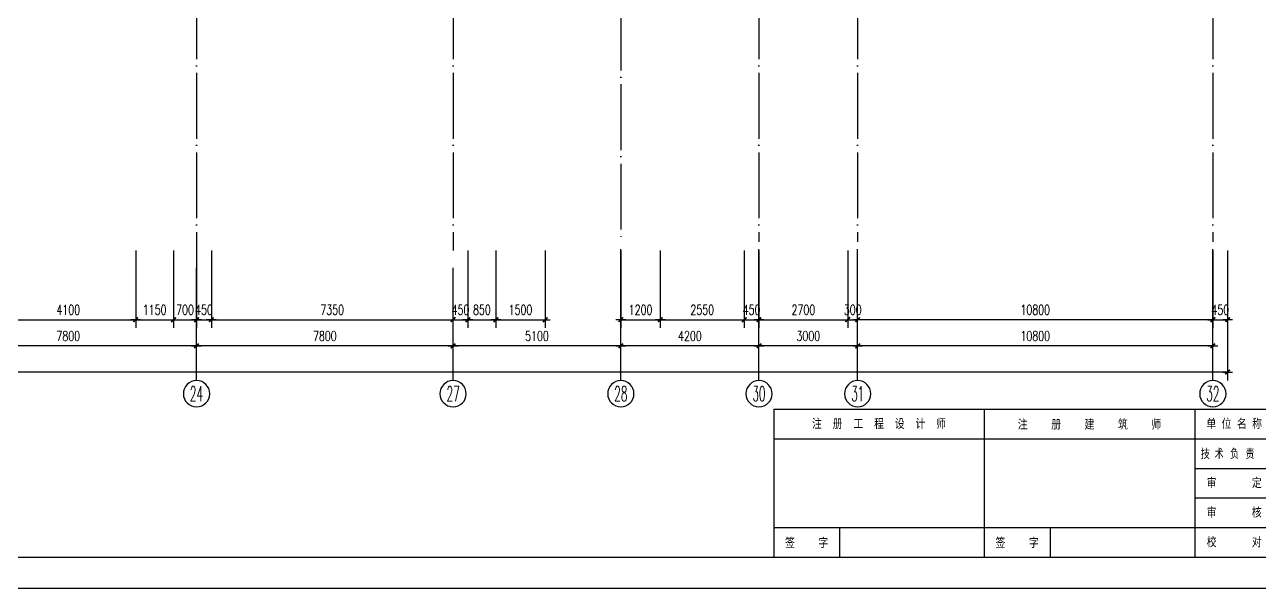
# Model space of a CAD drawing. Extents: x 165127 to 1058185, y 60808 to 144908.
# Drawn here: x 1000111 to 1037648, y 60808 to 77957 of the extents above; entities that cross this region are included whole.
import ezdxf
from ezdxf.enums import TextEntityAlignment as Align

# ---------------------------------------------------------------- set-up
doc = ezdxf.new("R2010")
doc.units = 0
doc.header["$LTSCALE"] = 1000
doc.linetypes.add('DOTE', pattern=[2.42, 2, -0.2, 0.02, -0.2])
doc.layers.get('0').update_dxf_attribs({"linetype": 'CONTINUOUS'})
doc.layers.get('DEFPOINTS').update_dxf_attribs({"linetype": 'CONTINUOUS'})
for name, color, linetype in [('AXIS', 3, 'CONTINUOUS'), ('AXIS_TEXT', 7, 'CONTINUOUS'), ('DOTE', 1, 'DOTE'), ('PUB_DIM', 3, 'CONTINUOUS'), ('WINDOW', 2, 'CONTINUOUS')]:
    doc.layers.add(name, color=color, linetype=linetype)
doc.styles.add('COMPLEX', font='COMPLEX')
doc.styles.add('DIM_FONT', font='SIMPLEX.shx', dxfattribs={"width": 0.7})
doc.styles.add('HZ', font='romans.shx', dxfattribs={"bigfont": 'z.shx'})
doc.dimstyles.new('AXIS', dxfattribs={"dimtxt": 300, "dimasz": 1, "dimexe": 250, "dimexo": 300, "dimgap": 150, "dimtad": 1, "dimdec": 0, "dimdsep": 46, "dimtxsty": 'DIM_FONT', "dimblk": '_DIMX', "dimcen": 2.5, "dimse1": 1, "dimse2": 1, "dimclrt": 7, "dimadec": 0, "dimazin": 0, "dimtfac": 1, "dimtdec": 0, "dimtix": 1, "dimtmove": 2, "dimatfit": 3, "dimldrblk": '_DIMX', "dimfxl": 1, "dimarcsym": 0})
doc.dimstyles.new('DIMA', dxfattribs={"dimtxt": 300, "dimasz": 1, "dimexe": 250, "dimexo": 300, "dimgap": 150, "dimtad": 1, "dimdec": 0, "dimdsep": 46, "dimtxsty": 'DIM_FONT', "dimblk": '_DIMX', "dimcen": 2.5, "dimse1": 1, "dimclrt": 7, "dimadec": 0, "dimazin": 0, "dimtfac": 1, "dimtdec": 0, "dimtix": 1, "dimtmove": 2, "dimatfit": 3, "dimldrblk": '_DIMX', "dimfxl": 1, "dimarcsym": 0})
doc.dimstyles.new('DIMB', dxfattribs={"dimtxt": 300, "dimasz": 1, "dimexe": 250, "dimexo": 300, "dimgap": 150, "dimtad": 1, "dimdec": 0, "dimdsep": 46, "dimtxsty": 'DIM_FONT', "dimblk": '_DIMX', "dimcen": 2.5, "dimse2": 1, "dimclrt": 7, "dimadec": 0, "dimazin": 0, "dimtfac": 1, "dimtdec": 0, "dimtix": 1, "dimtmove": 2, "dimatfit": 3, "dimldrblk": '_DIMX', "dimfxl": 1, "dimarcsym": 0})
doc.dimstyles.new('DIMN', dxfattribs={"dimtxt": 300, "dimasz": 1, "dimexe": 250, "dimexo": 300, "dimgap": 150, "dimtad": 1, "dimdec": 0, "dimdsep": 46, "dimtxsty": 'DIM_FONT', "dimblk": '_DIMX', "dimcen": 2.5, "dimclrt": 7, "dimadec": 0, "dimazin": 0, "dimtfac": 1, "dimtdec": 0, "dimtix": 1, "dimtmove": 2, "dimatfit": 3, "dimldrblk": '_DIMX', "dimfxl": 1, "dimarcsym": 0})

# ---------------------------------------------------------------- blocks, each defined once
blk = doc.blocks.new('A$C34131D43')
at = {"color": 247}
for p, q in [((125600, 5450), (159900, 5450)), ((125600, 5450), (125600, 950)), ((138400, 5450), (138400, 950)), ((125600, 4550), (159900, 4550))]:
    blk.add_line(p, q, dxfattribs=at)
at = {"color": 243}
for p, q in [((132000, 5450), (132000, 950)), ((138400, 3650), (159900, 3650)), ((138400, 2750), (147500, 2750)), ((125600, 1850), (159900, 1850)), ((127600, 1850), (127600, 950)), ((134000, 1850), (134000, 950)), ((0, 0), (160900, 0)), ((34800, 0), (160900, 0)), ((65600, 0), (160900, 0)), ((101500, 0), (160900, 0))]:
    blk.add_line(p, q, dxfattribs=at)
at = {"color": 244}
for p in [(2500, 950), (37300, 950), (89100, 950), (104000, 950)]:
    blk.add_line(p, (159900, 950), dxfattribs=at)
at = {"color": 242, "style": 'HZ', "width": 0.8}
for s, p in [('注  册  工  程  设  计  师', (128800, 5000)), ('单 位 名 称', (139600, 5000)), ('审      定', (139600, 3200)), ('审      核', (139600, 2300)), ('校      对', (139600, 1400))]:
    blk.add_text(s, height=300, dxfattribs=at).set_placement(p, align=Align.MIDDLE_CENTER)
for s, p in [('注    册    建    筑    师', (135200, 5000)), ('签    字', (126600, 1400)), ('签    字', (133000, 1400))]:
    blk.add_text(s, height=300, dxfattribs=at).set_placement(p, align=Align.MIDDLE)
at = {"color": 242, "style": 'HZ', "width": 0.7}
for s, p in [('技', (138586, 3936)), ('术', (139005, 3936)), ('负', (139474, 3936)), ('责', (139943, 3936))]:
    blk.add_text(s, height=300, dxfattribs=at).set_placement(p)
blk = doc.blocks.new('_AXISO')
blk.add_circle((0, 0), 0.5)
at = {"layer": 'AXIS_TEXT', "style": 'COMPLEX', "width": 1.041667}
blk.add_attdef('A', text='', height=0.56, dxfattribs=at).set_placement((-0.25, -0.28), (0.25, -0.28), align=Align.FIT)
blk = doc.blocks.new('_DIMX')
blk.add_line((-150, 0), (150, 0))
at = {"const_width": 50}
blk.add_lwpolyline([(-70, -70), (70, 70)], dxfattribs=at)
blk = doc.blocks.new('*D1251')
at = {"color": 0, "linetype": 'ByBlock'}
blk.add_line((855294, 68185), (844496, 68185), dxfattribs=at)
at = {"layer": 'DEFPOINTS', "color": 0, "linetype": 'ByBlock'}
for p in [(844495, 70385), (855295, 70385), (844495, 68185)]:
    blk.add_point(p, dxfattribs=at)
at = {"color": 0, "linetype": 'ByBlock', "rotation": 180}
blk.add_blockref('_DIMX', (844495, 68185), dxfattribs=at)
at = {"color": 0, "linetype": 'ByBlock'}
blk.add_blockref('_DIMX', (855295, 68185), dxfattribs=at)
at = {"color": 7, "linetype": 'ByBlock', "insert": (849895, 68485), "char_height": 300, "attachment_point": 5, "style": 'DIM_FONT'}
blk.add_mtext('10800', dxfattribs=at)
blk = doc.blocks.new('*D1252')
at = {"color": 0, "linetype": 'ByBlock'}
blk.add_line((844494, 68185), (841496, 68185), dxfattribs=at)
at = {"layer": 'DEFPOINTS', "color": 0, "linetype": 'ByBlock'}
for p in [(841495, 70385), (844495, 70385), (841495, 68185)]:
    blk.add_point(p, dxfattribs=at)
at = {"color": 0, "linetype": 'ByBlock', "rotation": 180}
blk.add_blockref('_DIMX', (841495, 68185), dxfattribs=at)
at = {"color": 0, "linetype": 'ByBlock'}
blk.add_blockref('_DIMX', (844495, 68185), dxfattribs=at)
at = {"color": 7, "linetype": 'ByBlock', "insert": (842995, 68485), "char_height": 300, "attachment_point": 5, "style": 'DIM_FONT'}
blk.add_mtext('3000', dxfattribs=at)
blk = doc.blocks.new('*D1253')
at = {"color": 0, "linetype": 'ByBlock'}
blk.add_line((841494, 68185), (837296, 68185), dxfattribs=at)
at = {"layer": 'DEFPOINTS', "color": 0, "linetype": 'ByBlock'}
for p in [(837295, 70385), (841495, 70385), (837295, 68185)]:
    blk.add_point(p, dxfattribs=at)
at = {"color": 0, "linetype": 'ByBlock', "rotation": 180}
blk.add_blockref('_DIMX', (837295, 68185), dxfattribs=at)
at = {"color": 0, "linetype": 'ByBlock'}
blk.add_blockref('_DIMX', (841495, 68185), dxfattribs=at)
at = {"color": 7, "linetype": 'ByBlock', "insert": (839395, 68485), "char_height": 300, "attachment_point": 5, "style": 'DIM_FONT'}
blk.add_mtext('4200', dxfattribs=at)
blk = doc.blocks.new('*D1254')
at = {"color": 0, "linetype": 'ByBlock'}
blk.add_line((837294, 68185), (832196, 68185), dxfattribs=at)
at = {"layer": 'DEFPOINTS', "color": 0, "linetype": 'ByBlock'}
for p in [(832195, 70385), (837295, 70385), (832195, 68185)]:
    blk.add_point(p, dxfattribs=at)
at = {"color": 0, "linetype": 'ByBlock', "rotation": 180}
blk.add_blockref('_DIMX', (832195, 68185), dxfattribs=at)
at = {"color": 0, "linetype": 'ByBlock'}
blk.add_blockref('_DIMX', (837295, 68185), dxfattribs=at)
at = {"color": 7, "linetype": 'ByBlock', "insert": (834745, 68485), "char_height": 300, "attachment_point": 5, "style": 'DIM_FONT'}
blk.add_mtext('5100', dxfattribs=at)
blk = doc.blocks.new('*D1262')
at = {"color": 0, "linetype": 'ByBlock'}
for p, q in [((729445, 70085), (729445, 67135)), ((855745, 70085), (855745, 67135)), ((855744, 67385), (729446, 67385))]:
    blk.add_line(p, q, dxfattribs=at)
at = {"layer": 'DEFPOINTS', "color": 0, "linetype": 'ByBlock'}
for p in [(729445, 70385), (855745, 70385), (729445, 67385)]:
    blk.add_point(p, dxfattribs=at)
at = {"color": 0, "linetype": 'ByBlock', "rotation": 180}
blk.add_blockref('_DIMX', (729445, 67385), dxfattribs=at)
at = {"color": 0, "linetype": 'ByBlock'}
blk.add_blockref('_DIMX', (855745, 67385), dxfattribs=at)
at = {"color": 7, "linetype": 'ByBlock', "insert": (792595, 67685), "char_height": 300, "attachment_point": 5, "style": 'DIM_FONT'}
blk.add_mtext('126300', dxfattribs=at)
blk = doc.blocks.new('*D1293')
at = {"color": 0, "linetype": 'ByBlock'}
for p, q in [((837295, 71084), (837295, 68732)), ((838496, 71084), (838496, 68732)), ((837296, 68982), (838495, 68982))]:
    blk.add_line(p, q, dxfattribs=at)
at = {"layer": 'DEFPOINTS', "color": 0, "linetype": 'ByBlock'}
for p in [(837295, 71384), (838496, 71384), (838496, 68982)]:
    blk.add_point(p, dxfattribs=at)
at = {"color": 0, "linetype": 'ByBlock', "rotation": 180}
blk.add_blockref('_DIMX', (837295, 68982), dxfattribs=at)
at = {"color": 0, "linetype": 'ByBlock'}
blk.add_blockref('_DIMX', (838496, 68982), dxfattribs=at)
at = {"color": 7, "linetype": 'ByBlock', "insert": (837895, 69282), "char_height": 300, "attachment_point": 5, "style": 'DIM_FONT'}
blk.add_mtext('1200', dxfattribs=at)
blk = doc.blocks.new('*D1294')
at = {"color": 0, "linetype": 'ByBlock'}
for p, q in [((838496, 71084), (838496, 68732)), ((841045, 71084), (841045, 68732)), ((838497, 68982), (841044, 68982))]:
    blk.add_line(p, q, dxfattribs=at)
at = {"layer": 'DEFPOINTS', "color": 0, "linetype": 'ByBlock'}
for p in [(838496, 71384), (841045, 71384), (841045, 68982)]:
    blk.add_point(p, dxfattribs=at)
at = {"color": 0, "linetype": 'ByBlock', "rotation": 180}
blk.add_blockref('_DIMX', (838496, 68982), dxfattribs=at)
at = {"color": 0, "linetype": 'ByBlock'}
blk.add_blockref('_DIMX', (841045, 68982), dxfattribs=at)
at = {"color": 7, "linetype": 'ByBlock', "insert": (839770, 69282), "char_height": 300, "attachment_point": 5, "style": 'DIM_FONT'}
blk.add_mtext('2550', dxfattribs=at)
blk = doc.blocks.new('*D1295')
at = {"color": 0, "linetype": 'ByBlock'}
for p, q in [((841045, 71084), (841045, 68732)), ((841495, 71084), (841495, 68732)), ((841044, 68982), (841043, 68982)), ((841045, 68982), (841495, 68982)), ((841496, 68982), (841497, 68982))]:
    blk.add_line(p, q, dxfattribs=at)
at = {"layer": 'DEFPOINTS', "color": 0, "linetype": 'ByBlock'}
for p in [(841045, 71384), (841495, 71384), (841495, 68982)]:
    blk.add_point(p, dxfattribs=at)
at = {"color": 0, "linetype": 'ByBlock'}
blk.add_blockref('_DIMX', (841045, 68982), dxfattribs=at)
at = {"color": 0, "linetype": 'ByBlock', "rotation": 180}
blk.add_blockref('_DIMX', (841495, 68982), dxfattribs=at)
at = {"color": 7, "linetype": 'ByBlock', "insert": (841270, 69282), "char_height": 300, "attachment_point": 5, "style": 'DIM_FONT'}
blk.add_mtext('450', dxfattribs=at)
blk = doc.blocks.new('*D1296')
at = {"color": 0, "linetype": 'ByBlock'}
for p, q in [((841495, 71084), (841495, 68732)), ((844195, 71084), (844195, 68732)), ((841496, 68982), (844194, 68982))]:
    blk.add_line(p, q, dxfattribs=at)
at = {"layer": 'DEFPOINTS', "color": 0, "linetype": 'ByBlock'}
for p in [(841495, 71384), (844195, 71384), (844195, 68982)]:
    blk.add_point(p, dxfattribs=at)
at = {"color": 0, "linetype": 'ByBlock', "rotation": 180}
blk.add_blockref('_DIMX', (841495, 68982), dxfattribs=at)
at = {"color": 0, "linetype": 'ByBlock'}
blk.add_blockref('_DIMX', (844195, 68982), dxfattribs=at)
at = {"color": 7, "linetype": 'ByBlock', "insert": (842845, 69282), "char_height": 300, "attachment_point": 5, "style": 'DIM_FONT'}
blk.add_mtext('2700', dxfattribs=at)
blk = doc.blocks.new('*D1297')
at = {"color": 0, "linetype": 'ByBlock'}
for p, q in [((844195, 71084), (844195, 68732)), ((844194, 68982), (844193, 68982)), ((844195, 68982), (844495, 68982)), ((844496, 68982), (844497, 68982))]:
    blk.add_line(p, q, dxfattribs=at)
at = {"layer": 'DEFPOINTS', "color": 0, "linetype": 'ByBlock'}
for p in [(844195, 71384), (844495, 71384), (844495, 68982)]:
    blk.add_point(p, dxfattribs=at)
at = {"color": 0, "linetype": 'ByBlock'}
blk.add_blockref('_DIMX', (844195, 68982), dxfattribs=at)
at = {"color": 0, "linetype": 'ByBlock', "rotation": 180}
blk.add_blockref('_DIMX', (844495, 68982), dxfattribs=at)
at = {"color": 7, "linetype": 'ByBlock', "insert": (844345, 69282), "char_height": 300, "attachment_point": 5, "style": 'DIM_FONT'}
blk.add_mtext('300', dxfattribs=at)
blk = doc.blocks.new('*D1370')
at = {"color": 0, "linetype": 'ByBlock'}
for p, q in [((855295, 71084), (855295, 68732)), ((855745, 71084), (855745, 68732)), ((855294, 68982), (855293, 68982)), ((855295, 68982), (855745, 68982)), ((855746, 68982), (855747, 68982))]:
    blk.add_line(p, q, dxfattribs=at)
at = {"layer": 'DEFPOINTS', "color": 0, "linetype": 'ByBlock'}
for p in [(855295, 71384), (855745, 71384), (855745, 68982)]:
    blk.add_point(p, dxfattribs=at)
at = {"color": 0, "linetype": 'ByBlock'}
blk.add_blockref('_DIMX', (855295, 68982), dxfattribs=at)
at = {"color": 0, "linetype": 'ByBlock', "rotation": 180}
blk.add_blockref('_DIMX', (855745, 68982), dxfattribs=at)
at = {"color": 7, "linetype": 'ByBlock', "insert": (855520, 69282), "char_height": 300, "attachment_point": 5, "style": 'DIM_FONT'}
blk.add_mtext('450', dxfattribs=at)
blk = doc.blocks.new('*D1371')
at = {"color": 0, "linetype": 'ByBlock'}
blk.add_line((855294, 68982), (844496, 68982), dxfattribs=at)
at = {"layer": 'DEFPOINTS', "color": 0, "linetype": 'ByBlock'}
for p in [(844495, 71182), (855295, 71182), (844495, 68982)]:
    blk.add_point(p, dxfattribs=at)
at = {"color": 0, "linetype": 'ByBlock', "rotation": 180}
blk.add_blockref('_DIMX', (844495, 68982), dxfattribs=at)
at = {"color": 0, "linetype": 'ByBlock'}
blk.add_blockref('_DIMX', (855295, 68982), dxfattribs=at)
at = {"color": 7, "linetype": 'ByBlock', "insert": (849895, 69282), "char_height": 300, "attachment_point": 5, "style": 'DIM_FONT'}
blk.add_mtext('10800', dxfattribs=at)
blk = doc.blocks.new('*D1190')
at = {"color": 0, "linetype": 'ByBlock'}
blk.add_line((824394, 68185), (816596, 68185), dxfattribs=at)
at = {"layer": 'DEFPOINTS', "color": 0, "linetype": 'ByBlock'}
for p in [(816595, 70385), (824395, 70385), (816595, 68185)]:
    blk.add_point(p, dxfattribs=at)
at = {"color": 0, "linetype": 'ByBlock', "rotation": 180}
blk.add_blockref('_DIMX', (816595, 68185), dxfattribs=at)
at = {"color": 0, "linetype": 'ByBlock'}
blk.add_blockref('_DIMX', (824395, 68185), dxfattribs=at)
at = {"color": 7, "linetype": 'ByBlock', "insert": (820495, 68485), "char_height": 300, "attachment_point": 5, "style": 'DIM_FONT'}
blk.add_mtext('7800', dxfattribs=at)
blk = doc.blocks.new('*D1191')
at = {"color": 0, "linetype": 'ByBlock'}
blk.add_line((832194, 68185), (824396, 68185), dxfattribs=at)
at = {"layer": 'DEFPOINTS', "color": 0, "linetype": 'ByBlock'}
for p in [(824395, 70385), (832195, 70385), (824395, 68185)]:
    blk.add_point(p, dxfattribs=at)
at = {"color": 0, "linetype": 'ByBlock', "rotation": 180}
blk.add_blockref('_DIMX', (824395, 68185), dxfattribs=at)
at = {"color": 0, "linetype": 'ByBlock'}
blk.add_blockref('_DIMX', (832195, 68185), dxfattribs=at)
at = {"color": 7, "linetype": 'ByBlock', "insert": (828295, 68485), "char_height": 300, "attachment_point": 5, "style": 'DIM_FONT'}
blk.add_mtext('7800', dxfattribs=at)
blk = doc.blocks.new('*D1216')
at = {"color": 0, "linetype": 'ByBlock'}
for p, q in [((818446, 71084), (818446, 68732)), ((822546, 71084), (822546, 68732)), ((818447, 68982), (822545, 68982))]:
    blk.add_line(p, q, dxfattribs=at)
at = {"layer": 'DEFPOINTS', "color": 0, "linetype": 'ByBlock'}
for p in [(818446, 71384), (822546, 71384), (822546, 68982)]:
    blk.add_point(p, dxfattribs=at)
at = {"color": 0, "linetype": 'ByBlock', "rotation": 180}
blk.add_blockref('_DIMX', (818446, 68982), dxfattribs=at)
at = {"color": 0, "linetype": 'ByBlock'}
blk.add_blockref('_DIMX', (822546, 68982), dxfattribs=at)
at = {"color": 7, "linetype": 'ByBlock', "insert": (820496, 69282), "char_height": 300, "attachment_point": 5, "style": 'DIM_FONT'}
blk.add_mtext('4100', dxfattribs=at)
blk = doc.blocks.new('*D1217')
at = {"color": 0, "linetype": 'ByBlock'}
for p, q in [((822546, 71084), (822546, 68732)), ((823696, 71084), (823696, 68732)), ((822547, 68982), (823695, 68982))]:
    blk.add_line(p, q, dxfattribs=at)
at = {"layer": 'DEFPOINTS', "color": 0, "linetype": 'ByBlock'}
for p in [(822546, 71384), (823696, 71384), (823696, 68982)]:
    blk.add_point(p, dxfattribs=at)
at = {"color": 0, "linetype": 'ByBlock', "rotation": 180}
blk.add_blockref('_DIMX', (822546, 68982), dxfattribs=at)
at = {"color": 0, "linetype": 'ByBlock'}
blk.add_blockref('_DIMX', (823696, 68982), dxfattribs=at)
at = {"color": 7, "linetype": 'ByBlock', "insert": (823121, 69282), "char_height": 300, "attachment_point": 5, "style": 'DIM_FONT'}
blk.add_mtext('1150', dxfattribs=at)
blk = doc.blocks.new('*D1218')
at = {"color": 0, "linetype": 'ByBlock'}
for p, q in [((823696, 71084), (823696, 68732)), ((824395, 71084), (824395, 68732)), ((823695, 68982), (823694, 68982)), ((823696, 68982), (824395, 68982)), ((824396, 68982), (824397, 68982))]:
    blk.add_line(p, q, dxfattribs=at)
at = {"layer": 'DEFPOINTS', "color": 0, "linetype": 'ByBlock'}
for p in [(823696, 71384), (824395, 71384), (824395, 68982)]:
    blk.add_point(p, dxfattribs=at)
at = {"color": 0, "linetype": 'ByBlock'}
blk.add_blockref('_DIMX', (823696, 68982), dxfattribs=at)
at = {"color": 0, "linetype": 'ByBlock', "rotation": 180}
blk.add_blockref('_DIMX', (824395, 68982), dxfattribs=at)
at = {"color": 7, "linetype": 'ByBlock', "insert": (824045, 69282), "char_height": 300, "attachment_point": 5, "style": 'DIM_FONT'}
blk.add_mtext('700', dxfattribs=at)
blk = doc.blocks.new('*D1219')
at = {"color": 0, "linetype": 'ByBlock'}
for p, q in [((824395, 71084), (824395, 68732)), ((824846, 71084), (824846, 68732)), ((824394, 68982), (824393, 68982)), ((824395, 68982), (824846, 68982)), ((824847, 68982), (824848, 68982))]:
    blk.add_line(p, q, dxfattribs=at)
at = {"layer": 'DEFPOINTS', "color": 0, "linetype": 'ByBlock'}
for p in [(824395, 71384), (824846, 71384), (824846, 68982)]:
    blk.add_point(p, dxfattribs=at)
at = {"color": 0, "linetype": 'ByBlock'}
blk.add_blockref('_DIMX', (824395, 68982), dxfattribs=at)
at = {"color": 0, "linetype": 'ByBlock', "rotation": 180}
blk.add_blockref('_DIMX', (824846, 68982), dxfattribs=at)
at = {"color": 7, "linetype": 'ByBlock', "insert": (824620, 69282), "char_height": 300, "attachment_point": 5, "style": 'DIM_FONT'}
blk.add_mtext('450', dxfattribs=at)
blk = doc.blocks.new('*D1220')
at = {"color": 0, "linetype": 'ByBlock'}
for p, q in [((824846, 71084), (824846, 68732)), ((824847, 68982), (832194, 68982))]:
    blk.add_line(p, q, dxfattribs=at)
at = {"layer": 'DEFPOINTS', "color": 0, "linetype": 'ByBlock'}
for p in [(824846, 71384), (832195, 71384), (832195, 68982)]:
    blk.add_point(p, dxfattribs=at)
at = {"color": 0, "linetype": 'ByBlock', "rotation": 180}
blk.add_blockref('_DIMX', (824846, 68982), dxfattribs=at)
at = {"color": 0, "linetype": 'ByBlock'}
blk.add_blockref('_DIMX', (832195, 68982), dxfattribs=at)
at = {"color": 7, "linetype": 'ByBlock', "insert": (828520, 69282), "char_height": 300, "attachment_point": 5, "style": 'DIM_FONT'}
blk.add_mtext('7350', dxfattribs=at)
blk = doc.blocks.new('*D1221')
at = {"color": 0, "linetype": 'ByBlock'}
for p, q in [((832645, 71084), (832645, 68732)), ((832194, 68982), (832193, 68982)), ((832195, 68982), (832645, 68982)), ((832646, 68982), (832647, 68982))]:
    blk.add_line(p, q, dxfattribs=at)
at = {"layer": 'DEFPOINTS', "color": 0, "linetype": 'ByBlock'}
for p in [(832195, 71384), (832645, 71384), (832645, 68982)]:
    blk.add_point(p, dxfattribs=at)
at = {"color": 0, "linetype": 'ByBlock'}
blk.add_blockref('_DIMX', (832195, 68982), dxfattribs=at)
at = {"color": 0, "linetype": 'ByBlock', "rotation": 180}
blk.add_blockref('_DIMX', (832645, 68982), dxfattribs=at)
at = {"color": 7, "linetype": 'ByBlock', "insert": (832420, 69282), "char_height": 300, "attachment_point": 5, "style": 'DIM_FONT'}
blk.add_mtext('450', dxfattribs=at)
blk = doc.blocks.new('*D1222')
at = {"color": 0, "linetype": 'ByBlock'}
for p, q in [((832645, 71084), (832645, 68732)), ((833495, 71084), (833495, 68732)), ((832646, 68982), (833494, 68982))]:
    blk.add_line(p, q, dxfattribs=at)
at = {"layer": 'DEFPOINTS', "color": 0, "linetype": 'ByBlock'}
for p in [(832645, 71384), (833495, 71384), (833495, 68982)]:
    blk.add_point(p, dxfattribs=at)
at = {"color": 0, "linetype": 'ByBlock', "rotation": 180}
blk.add_blockref('_DIMX', (832645, 68982), dxfattribs=at)
at = {"color": 0, "linetype": 'ByBlock'}
blk.add_blockref('_DIMX', (833495, 68982), dxfattribs=at)
at = {"color": 7, "linetype": 'ByBlock', "insert": (833070, 69282), "char_height": 300, "attachment_point": 5, "style": 'DIM_FONT'}
blk.add_mtext('850', dxfattribs=at)
blk = doc.blocks.new('*D1223')
at = {"color": 0, "linetype": 'ByBlock'}
for p, q in [((833495, 71084), (833495, 68732)), ((834995, 71084), (834995, 68732)), ((833496, 68982), (834994, 68982))]:
    blk.add_line(p, q, dxfattribs=at)
at = {"layer": 'DEFPOINTS', "color": 0, "linetype": 'ByBlock'}
for p in [(833495, 71384), (834995, 71384), (834995, 68982)]:
    blk.add_point(p, dxfattribs=at)
at = {"color": 0, "linetype": 'ByBlock', "rotation": 180}
blk.add_blockref('_DIMX', (833495, 68982), dxfattribs=at)
at = {"color": 0, "linetype": 'ByBlock'}
blk.add_blockref('_DIMX', (834995, 68982), dxfattribs=at)
at = {"color": 7, "linetype": 'ByBlock', "insert": (834245, 69282), "char_height": 300, "attachment_point": 5, "style": 'DIM_FONT'}
blk.add_mtext('1500', dxfattribs=at)

msp = doc.modelspace()

# ---------------------------------------------------------------- linework, layer by layer
at = {"layer": 'AXIS'}
for p, q in [((1018236.1, 67129.8), (1018236.1, 71129.8)), ((1022436.1, 67129.8), (1022436.1, 71129.8)), ((1025436.1, 67129.8), (1025436.1, 71129.8)), ((1036236.1, 67129.8), (1036236.1, 71129.8)), ((1005336.1, 67129.8), (1005336.1, 70558.9)), ((1013136.1, 67129.8), (1013136.1, 70558.9))]:
    msp.add_line(p, q, dxfattribs=at)
at = {"layer": 'DOTE'}
for p, q in [((1005336.1, 139407.6), (1005336.1, 71084.4)), ((1013136.1, 139407.6), (1013136.1, 71084.4)), ((1022436.1, 139407.6), (1022436.1, 71351.8)), ((1025436.1, 139407.6), (1025436.1, 71351.8)), ((1036236.1, 139407.6), (1036236.1, 71351.8)), ((1018236.1, 95503.1), (1018236.1, 71351.8))]:
    msp.add_line(p, q, dxfattribs=at)

# ---------------------------------------------------------------- block references
at = {"layer": 'AXIS'}
ref = msp.add_blockref('_AXISO', (1005336.1, 66729.8), dxfattribs=dict(at, xscale=-800, yscale=800, zscale=800, rotation=180))
ref.add_attrib('A', '24', dxfattribs={"layer": 'AXIS_TEXT', "height": 448, "style": 'COMPLEX', "width": 0.520833}).set_placement((1005136.1, 66505.8), (1005536.1, 66505.8), align=Align.FIT)
ref = msp.add_blockref('_AXISO', (1013136.1, 66729.8), dxfattribs=dict(at, xscale=-800, yscale=800, zscale=800, rotation=180))
ref.add_attrib('A', '27', dxfattribs={"layer": 'AXIS_TEXT', "height": 448, "style": 'COMPLEX', "width": 0.551471}).set_placement((1012936.1, 66505.8), (1013336.1, 66505.8), align=Align.FIT)
ref = msp.add_blockref('_AXISO', (1018236.1, 66729.8), dxfattribs=dict(at, xscale=-800, yscale=800, zscale=800, rotation=180))
ref.add_attrib('A', '28', dxfattribs={"layer": 'AXIS_TEXT', "height": 448, "style": 'COMPLEX', "width": 0.551471}).set_placement((1018036.1, 66505.8), (1018436.1, 66505.8), align=Align.FIT)
ref = msp.add_blockref('_AXISO', (1022436.1, 66729.8), dxfattribs=dict(at, xscale=-800, yscale=800, zscale=800, rotation=180))
ref.add_attrib('A', '30', dxfattribs={"layer": 'AXIS_TEXT', "height": 448, "style": 'COMPLEX', "width": 0.568182}).set_placement((1022236.1, 66505.8), (1022636.1, 66505.8), align=Align.FIT)
ref = msp.add_blockref('_AXISO', (1025436.1, 66729.8), dxfattribs=dict(at, xscale=-800, yscale=800, zscale=800, rotation=180))
ref.add_attrib('A', '31', dxfattribs={"layer": 'AXIS_TEXT', "height": 448, "style": 'COMPLEX', "width": 0.669643}).set_placement((1025236.1, 66505.8), (1025636.1, 66505.8), align=Align.FIT)
ref = msp.add_blockref('_AXISO', (1036236.1, 66729.8), dxfattribs=dict(at, xscale=-800, yscale=800, zscale=800, rotation=180))
ref.add_attrib('A', '32', dxfattribs={"layer": 'AXIS_TEXT', "height": 448, "style": 'COMPLEX', "width": 0.568182}).set_placement((1036036.1, 66505.8), (1036436.1, 66505.8), align=Align.FIT)
at = {"layer": 'WINDOW'}
msp.add_blockref('A$C34131D43', (897284.7, 60808.1), dxfattribs=at)

# ---------------------------------------------------------------- dimensions: what is measured, and where the dimension line sits
at = {"layer": 'AXIS'}
for p1, p2, distance, dimstyle, picture, middle in [((1036236.1, 71181.9), (1025436.1, 71181.9), 2200, 'AXIS', '*D1371', (1030836.1, 69281.9)), ((1036686.1, 70384.9), (910386.1, 70384.9), 3000, 'DIMN', '*D1262', (973536.1, 67684.9)), ((1036236.1, 70384.9), (1025436.1, 70384.9), 2200, 'AXIS', '*D1251', (1030836.1, 68484.9))]:
    dim = msp.add_aligned_dim(p1=p1, p2=p2, distance=distance, dimstyle=dimstyle, dxfattribs=at)
    dim.commit()
    dim.dimension.update_dxf_attribs({"geometry": picture, "text_midpoint": middle, "insert": (180940.8, 0)})
for base, p1, p2, picture, middle in [((997536.1, 68184.9), (1005336.1, 70384.9), (997536.1, 70384.9), '*D1190', (1001436.1, 68484.9)), ((1005336.1, 68184.9), (1013136.1, 70384.9), (1005336.1, 70384.9), '*D1191', (1009236.1, 68484.9)), ((1013136.1, 68184.9), (1018236.1, 70384.9), (1013136.1, 70384.9), '*D1254', (1015686.1, 68484.9)), ((1018236.1, 68184.9), (1022436.1, 70384.9), (1018236.1, 70384.9), '*D1253', (1020336.1, 68484.9)), ((1022436.1, 68184.9), (1025436.1, 70384.9), (1022436.1, 70384.9), '*D1252', (1023936.1, 68484.9))]:
    dim = msp.add_linear_dim(base=base, p1=p1, p2=p2, angle=180, dimstyle='AXIS', dxfattribs=at)
    dim.commit()
    dim.dimension.update_dxf_attribs({"geometry": picture, "text_midpoint": middle, "insert": (180940.8, 0)})
at = {"layer": 'PUB_DIM'}
for p1, p2, dimstyle, picture, middle in [((999386.3, 71384.4), (1003486.3, 71384.4), 'DIMN', '*D1216', (1001436.3, 69281.9)), ((1003486.3, 71384.4), (1004636.3, 71384.4), 'DIMN', '*D1217', (1004061.3, 69281.9)), ((1004636.3, 71384.4), (1005336.1, 71384.4), 'DIMN', '*D1218', (1004986.2, 69281.9)), ((1005336.1, 71384.4), (1005786.3, 71384.4), 'DIMN', '*D1219', (1005561.2, 69281.9)), ((1005786.3, 71384.4), (1013136.1, 71384.4), 'DIMB', '*D1220', (1009461.2, 69281.9)), ((1013136.1, 71384.4), (1013586.1, 71384.4), 'DIMA', '*D1221', (1013361.1, 69281.9)), ((1013586.1, 71384.4), (1014436.1, 71384.4), 'DIMN', '*D1222', (1014011.1, 69281.9)), ((1014436.1, 71384.4), (1015936.1, 71384.4), 'DIMN', '*D1223', (1015186.1, 69281.9)), ((1018236.1, 71384.4), (1019436.3, 71384.4), 'DIMN', '*D1293', (1018836.2, 69281.9)), ((1019436.3, 71384.4), (1021986.1, 71384.4), 'DIMN', '*D1294', (1020711.2, 69281.9)), ((1021986.1, 71384.4), (1022436.1, 71384.4), 'DIMN', '*D1295', (1022211.1, 69281.9)), ((1022436.1, 71384.4), (1025136.1, 71384.4), 'DIMN', '*D1296', (1023786.1, 69281.9)), ((1025136.1, 71384.4), (1025436.1, 71384.4), 'DIMB', '*D1297', (1025286.1, 69281.9)), ((1036236.1, 71384.4), (1036686.1, 71384.4), 'DIMN', '*D1370', (1036461.1, 69281.9))]:
    dim = msp.add_aligned_dim(p1=p1, p2=p2, distance=-2402.5, dimstyle=dimstyle, dxfattribs=at)
    dim.commit()
    dim.dimension.update_dxf_attribs({"geometry": picture, "text_midpoint": middle, "insert": (180940.8, 0)})

doc.saveas('drawing.dxf')
